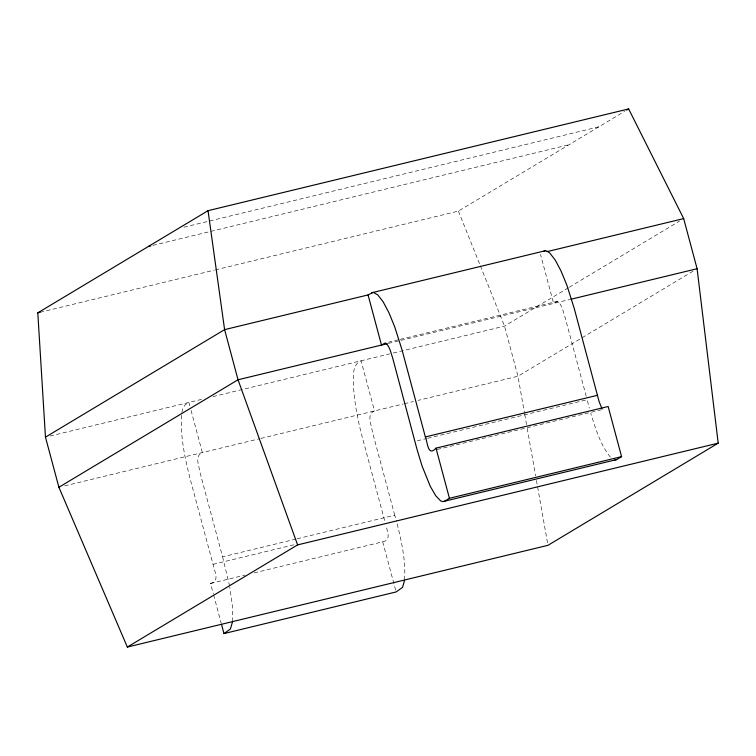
<?xml version="1.0" encoding="UTF-8"?>
<svg xmlns="http://www.w3.org/2000/svg" width="756" height="756" viewBox="0 0 756 756"><rect width="100%" height="100%" fill="white"/><g stroke="black" fill="none" stroke-linecap="round" stroke-linejoin="round"><path stroke-width="0.57" stroke-dasharray="3.78 2.83" d="M232.394 621.479L232.3 605.187L229.796 587.034M404.545 579.833C405.906 560.791 401.597 541.854 397.08 523.473M181.544 415.356C180.193 436.382 184.823 457.295 189.803 477.594L213.05 564.345C213.92 570.222 220.563 581.279 210.537 583.443L213.286 593.696M181.856 412.474L182.744 408.675L185.277 404.63L188.924 402.438L189.841 405.859M215.441 269.883L458.401 211.104L624.673 111.33M568.295 287.838L504.535 326.101L390.909 353.581M569.306 287.223L679.625 221.026M693.054 271.158L517.964 376.233L418.115 400.378M254.148 572.897L382.687 541.806C391.608 540.153 387.223 531.298 386.089 525.864M586.24 396.324L564.76 316.159C562.908 311.151 562.095 304.488 557.437 301.323L553.647 303.43L540.512 254.432M183.954 227.197L598.828 126.838M152.977 245.369L569.003 144.736M40.096 312.294L214.298 270.157M388.253 342.241L399.735 339.472M400.198 339.349L557.437 301.323M388.376 343.404L399.858 340.625M401.001 340.351L569.712 299.537M50.057 436.032L202.693 399.111M213.022 396.607L389.765 353.855M64.638 485.891L259.743 438.688M260.886 438.414L403.194 403.987M404.347 403.713L413.523 401.493M417.293 440.795L426.469 438.575M427.622 438.3L587.147 399.707L589.283 408.127M437.176 449.489L603.59 409.242L602.617 409.27M191.06 410.413L202.353 452.57C193.876 455.859 199.565 466.887 200.198 473.265L222.585 556.822L296.04 539.047M297.184 538.773L394.736 515.176L396.494 521.394M213.05 564.345L294.538 544.641M210.537 583.443L244.972 575.118M610.413 457.219C600.245 444.566 595.577 428.529 590.757 413.296M458.401 211.104L479.928 264.77M480.372 265.866L504.535 326.101L517.964 376.233L524.541 413.286M222.585 556.822L229.607 586.013M394.736 515.176L372.349 431.619C371.716 425.25 366.027 414.212 374.503 410.933L361.075 360.801C350.765 365.233 353.978 379.058 353.581 387.932C354.734 404.176 357.862 420.213 361.954 435.957L385.201 522.708M382.687 541.806L395.823 590.795M213.598 594.84L221.224 623.322M524.74 414.449L527.008 427.187M527.206 428.35L535.635 475.826M536.458 480.466L547.958 545.322"/><path stroke-width="1.13" d="M232.319 622.453L230.382 629.039L223.974 633.575L221.527 624.465M404.46 580.806L402.532 587.393L396.125 591.939L223.974 633.575M37.8 312.852L208.042 210.678L628.652 108.94L683.67 218.597L697.098 268.73L718.2 443.148L547.958 545.322L127.348 647.06L58.902 487.27L45.464 437.148L37.8 312.852L40.096 312.294M45.464 437.148L224.598 329.635L368.059 294.935L373.237 292.374L377.802 294.887L383.15 301.814L388.915 312.7L394.698 326.8L402.116 350.189L425.363 436.94C427.395 440.72 427.556 457.645 435.995 448.147L608.145 406.501L621.574 456.633L616.669 459.582L444.519 501.228L442.695 501.625L440.597 500.831L435.73 495.747L430.296 486.363L422.056 465.979L417.132 449.773L392.61 357.796C390.757 352.797 389.945 346.135 385.286 342.959L381.496 345.067L368.059 294.935M626.658 110.13L628.652 108.94M58.902 487.27L238.036 379.767L387.233 343.678M127.348 647.06L297.599 544.896L718.2 443.148M444.519 501.228L449.433 498.28L621.574 456.633M543.857 251.105L545.388 250.727L547.552 251.417L549.952 253.241L555.301 260.177L561.065 271.064L566.849 285.154L574.267 308.542L599.139 401.691L601.899 408.514M148.393 246.475L150.69 245.927M371.706 292.752L545.388 250.727M547.098 251.625L683.67 218.597M570.856 299.263L697.098 268.73M425.363 436.94L597.514 395.293M614.845 459.988L616.669 459.582M297.599 544.896L238.036 379.767L224.598 329.635L208.042 210.678M435.995 448.147L449.433 498.28"/></g></svg>
